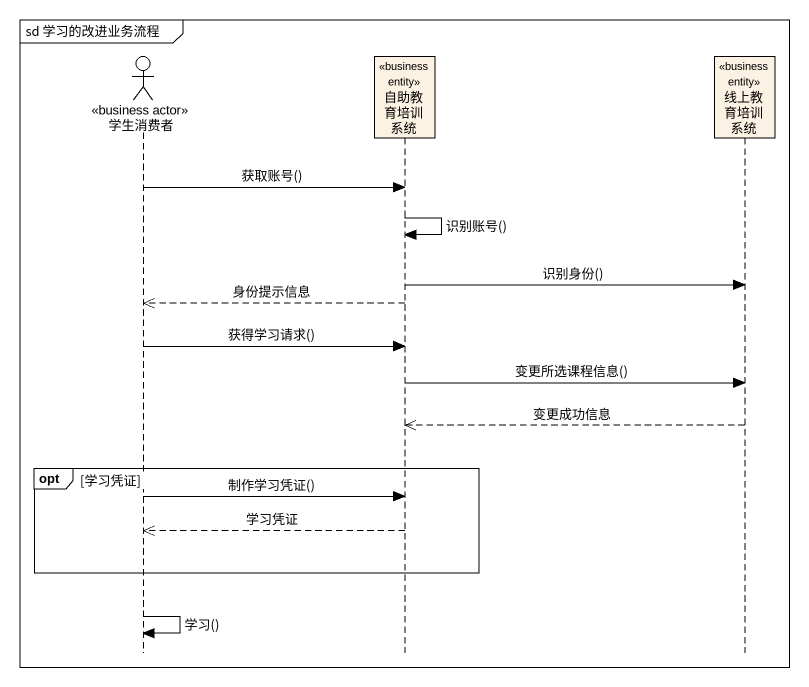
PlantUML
@startuml
mainframe sd 学习的改进业务流程
hide footbox
actor 学生消费者 <<business actor>>
participant 自助教育培训系统 <<business entity>>
participant 线上教育培训系统 <<business entity>>

学生消费者 -> 自助教育培训系统 : 获取账号()
自助教育培训系统 -> 自助教育培训系统 : 识别账号()
自助教育培训系统 -> 线上教育培训系统 : 识别身份()
自助教育培训系统 -->> 学生消费者 : 身份提示信息
学生消费者 -> 自助教育培训系统 : 获得学习请求()
自助教育培训系统 -> 线上教育培训系统 : 变更所选课程信息()
线上教育培训系统 -->> 自助教育培训系统 : 变更成功信息
opt 学习凭证
  学生消费者 -> 自助教育培训系统 : 制作学习凭证()
  自助教育培训系统 -->> 学生消费者 : 学习凭证
end
学生消费者 -> 学生消费者 : 学习()
@enduml
